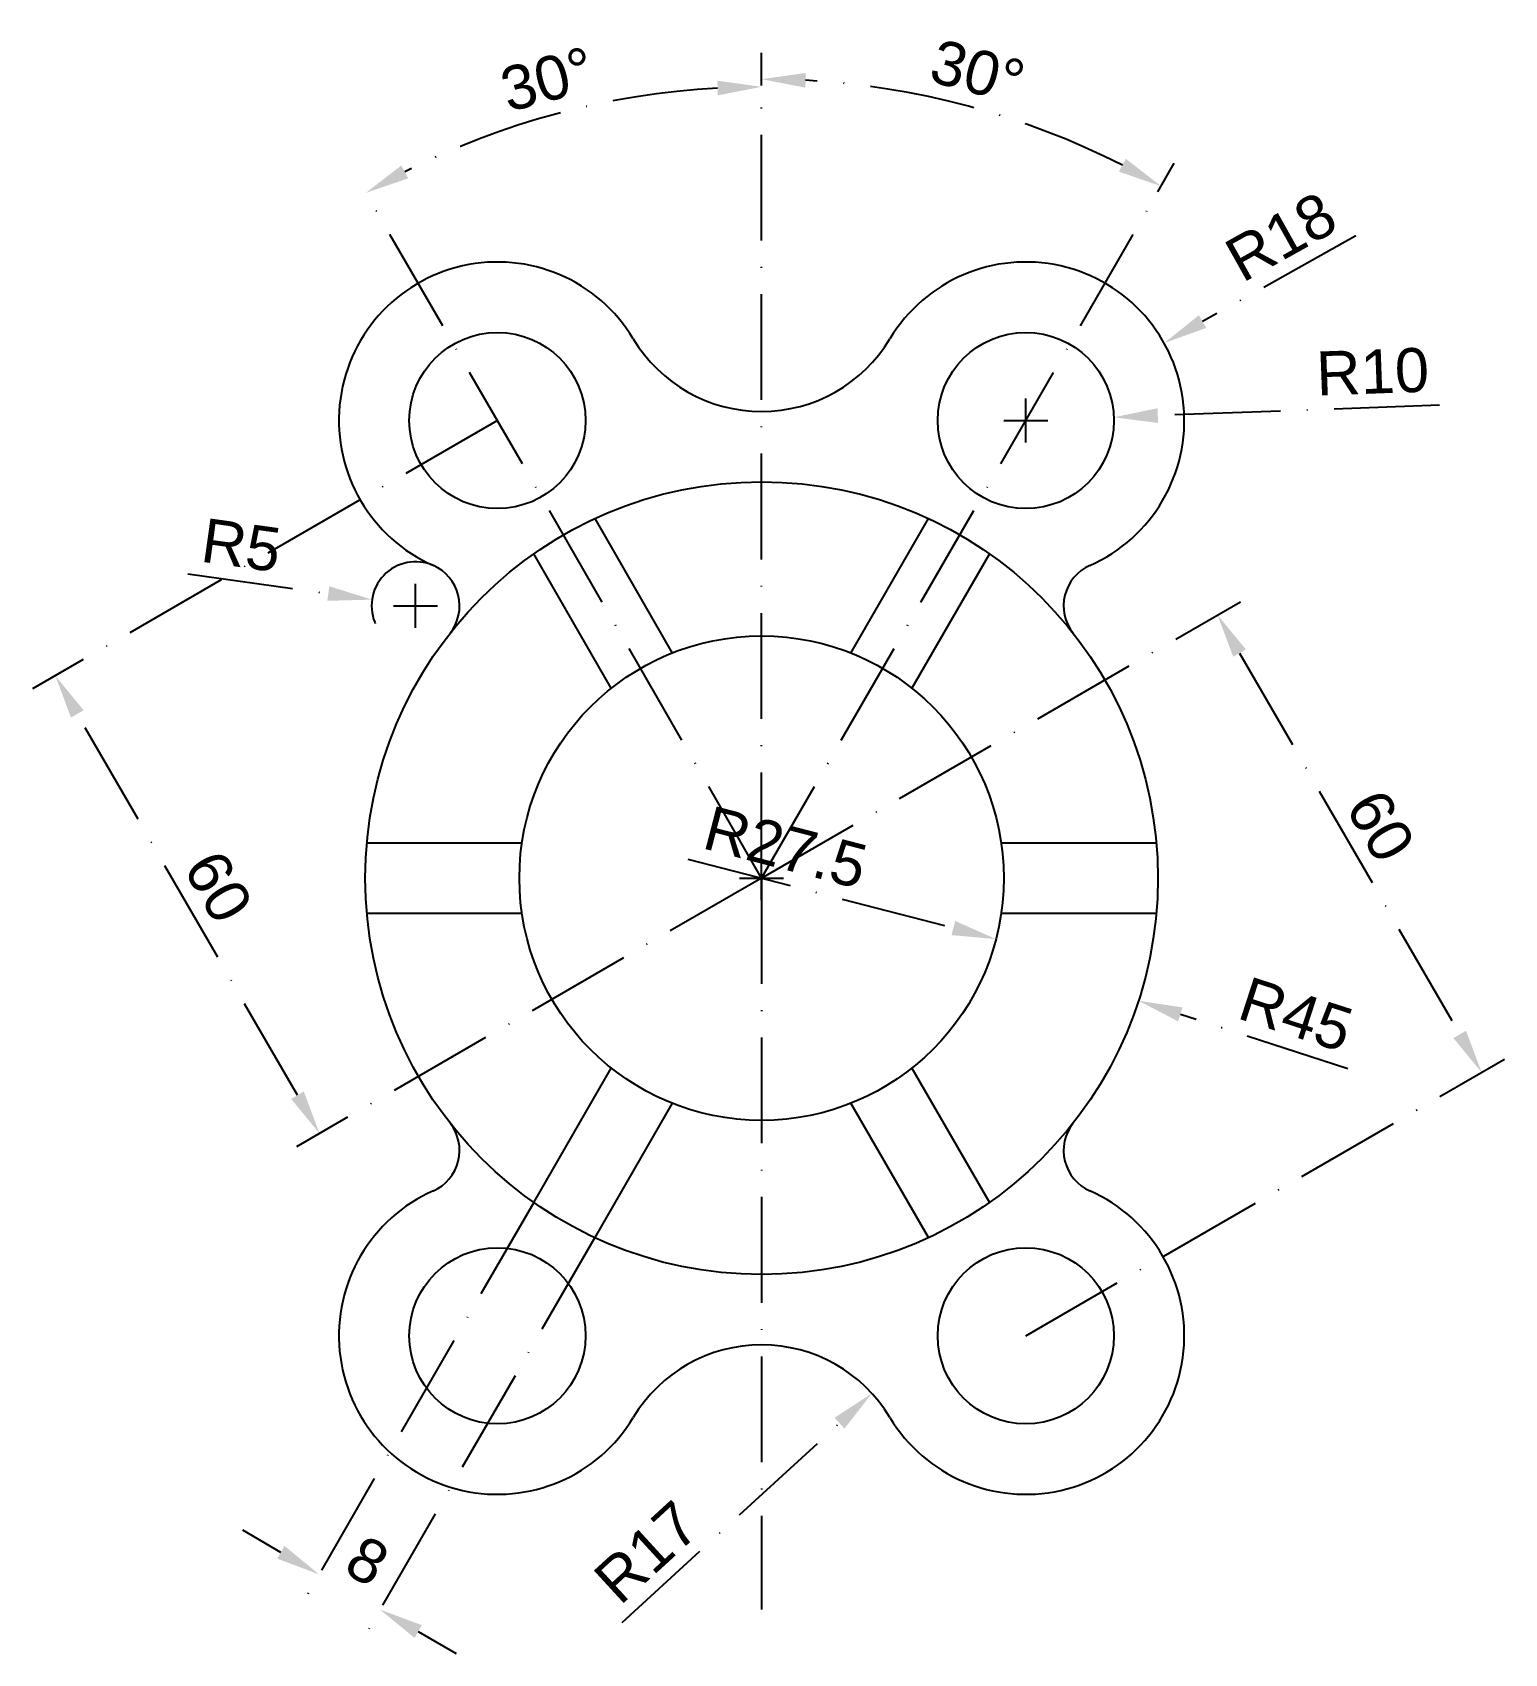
# Model space of a CAD drawing. Header units: inches. Extents: x 1970 to 3392, y 1260 to 2052.
# Drawn here: x 1969.5 to 2136.7, y 1557.5 to 1741.6 of the extents above; entities that cross this region are included whole.
import ezdxf

# ---------------------------------------------------------------- set-up
doc = ezdxf.new("R2010")
doc.units = ezdxf.units.IN
doc.header["$MEASUREMENT"] = 0
doc.linetypes.add('ACAD_ISO10W100', pattern=[18, 12, -3, 0, -3])
doc.linetypes.add('DASHED', pattern=[0.75, 0.5, -0.25])
doc.layers.add('COTE', color=90, linetype='ACAD_ISO10W100')
doc.layers.add('Masura', color=10, linetype='DASHED', plot=False)
doc.styles.get("Standard").update_dxf_attribs({"font": 'arial.ttf'})
doc.dimstyles.new('ISO-50', dxfattribs={"dimscale": 0, "dimtxt": 5, "dimasz": 5, "dimexe": 3, "dimexo": 0, "dimgap": 1.5, "dimtad": 1, "dimdsep": 46, "dimtxsty": 'Standard', "dimcen": 2.5, "dimclre": 256, "dimaunit": 1, "dimadec": 0, "dimazin": 2, "dimtp": 0.012, "dimtm": 0.05, "dimtfac": 0.5, "dimtofl": 0, "dimtmove": 0, "dimatfit": 3, "dimfxl": 1, "dimtolj": 1, "dimarcsym": 0})

# ---------------------------------------------------------------- blocks, each defined once
blk = doc.blocks.new('*D4')
at = {"layer": 'COTE', "color": 0, "lineweight": -2, "transparency": 16777216}
blk.add_arc((2052.3, 1645.58), 89.85, 93.1888, 116.8112, dxfattribs=at)
at = {"layer": 'COTE', "color": 0, "transparency": 16777216}
for points in [[(2047.28, 1736.12), (2047.32, 1734.45), (2052.3, 1735.43)], [(2012.17, 1725.04), (2011.38, 1726.5), (2007.37, 1723.39)]]:
    blk.add_solid(points, dxfattribs=at)
at = {"layer": 'Defpoints', "color": 0, "transparency": 16777216}
for p in [(2036.7, 1734.06), (2052.3, 1735.58), (2007.3, 1723.52), (2052.3, 1645.58), (2052.3, 1645.58)]:
    blk.add_point(p, dxfattribs=at)
at = {"layer": 'COTE', "color": 0, "transparency": 16777216, "insert": (2027.99, 1736.28), "char_height": 5, "attachment_point": 5, "rotation": 15}
blk.add_mtext('\\A1;30°', dxfattribs=at)
blk = doc.blocks.new('*D5')
at = {"layer": 'COTE', "lineweight": -2, "transparency": 16777216}
for p, q in [((2052.3, 1735.58), (2052.3, 1739.3)), ((2097.3, 1723.52), (2099.16, 1726.75))]:
    blk.add_line(p, q, dxfattribs=at)
at = {"layer": 'COTE', "color": 0, "lineweight": -2, "transparency": 16777216}
blk.add_arc((2052.3, 1645.58), 90.73, 63.158, 86.842, dxfattribs=at)
at = {"layer": 'COTE', "color": 0, "transparency": 16777216}
for points in [[(2057.27, 1735.33), (2057.32, 1737), (2052.3, 1736.3)], [(2093.66, 1727.26), (2092.87, 1725.8), (2097.66, 1724.15)]]:
    blk.add_solid(points, dxfattribs=at)
at = {"layer": 'Defpoints', "color": 0, "transparency": 16777216}
for p in [(2052.3, 1735.58), (2083.33, 1730.83), (2097.3, 1723.52), (2052.3, 1645.58), (2052.3, 1645.58)]:
    blk.add_point(p, dxfattribs=at)
at = {"layer": 'COTE', "color": 0, "transparency": 16777216, "insert": (2076.83, 1737.13), "char_height": 5, "attachment_point": 5, "rotation": 345}
blk.add_mtext('\\A1;30°', dxfattribs=at)
blk = doc.blocks.new('*U6')
at = {"layer": 'Defpoints'}
for p, q in [((-8.81, 4), (8.81, 4)), ((8.81, -4), (-8.81, -4))]:
    blk.add_line(p, q, dxfattribs=at)
blk = doc.blocks.new('*U7')
at = {"layer": 'Defpoints', "color": 0, "linetype": 'ByBlock', "lineweight": -2, "transparency": 16777216}
for p, rotation in [((2034.29, 1676.77), 120), ((2070.31, 1676.77), 59.99999999999999), ((2016.28, 1645.58), 180), ((2034.29, 1614.39), 239.9999999999999), ((2070.31, 1614.39), 299.9999999999999)]:
    blk.add_blockref('*U6', p, dxfattribs=dict(at, rotation=rotation))
blk.add_blockref('*U6', (2088.31, 1645.58), dxfattribs=at)
blk = doc.blocks.new('*D8')
at = {"layer": 'COTE', "lineweight": -2, "transparency": 16777216}
for p, q in [((2082.3, 1695.04), (2082.3, 1700.04)), ((2079.8, 1697.54), (2084.8, 1697.54))]:
    blk.add_line(p, q, dxfattribs=at)
at = {"layer": 'COTE', "color": 0, "lineweight": -2, "transparency": 16777216}
blk.add_line((2129.29, 1699.29), (2097.29, 1698.1), dxfattribs=at)
at = {"layer": 'COTE', "color": 0, "transparency": 16777216}
blk.add_solid([(2097.26, 1698.93), (2097.32, 1697.26), (2092.29, 1697.91)], dxfattribs=at)
at = {"layer": 'Defpoints', "color": 0, "transparency": 16777216}
for p in [(2082.3, 1697.54), (2092.29, 1697.91)]:
    blk.add_point(p, dxfattribs=at)
at = {"layer": 'COTE', "color": 0, "transparency": 16777216, "insert": (2121.68, 1703.06), "char_height": 5, "attachment_point": 5, "rotation": 2.1328}
blk.add_mtext('\\A1;R10', dxfattribs=at)
blk = doc.blocks.new('*D9')
at = {"layer": 'COTE', "color": 0, "lineweight": -2, "transparency": 16777216}
blk.add_line((2119.78, 1718.52), (2102.37, 1708.77), dxfattribs=at)
at = {"layer": 'COTE', "lineweight": -2, "transparency": 16777216}
for p, q in [((2082.3, 1695.04), (2082.3, 1700.04)), ((2079.8, 1697.54), (2084.8, 1697.54))]:
    blk.add_line(p, q, dxfattribs=at)
at = {"layer": 'COTE', "color": 0, "transparency": 16777216}
blk.add_solid([(2101.96, 1709.5), (2102.78, 1708.05), (2098.01, 1706.33)], dxfattribs=at)
at = {"layer": 'Defpoints', "color": 0, "transparency": 16777216}
for p in [(2098.01, 1706.33), (2082.3, 1697.54)]:
    blk.add_point(p, dxfattribs=at)
at = {"layer": 'COTE', "color": 0, "transparency": 16777216, "insert": (2111.28, 1718.4), "char_height": 5, "attachment_point": 5, "rotation": 29.2376}
blk.add_mtext('\\A1;R18', dxfattribs=at)
blk = doc.blocks.new('*D10')
at = {"layer": 'COTE', "lineweight": -2, "transparency": 16777216}
for p, q in [((2052.3, 1645.58), (2106.67, 1676.97)), ((2082.3, 1593.62), (2136.67, 1625.01))]:
    blk.add_line(p, q, dxfattribs=at)
at = {"layer": 'COTE', "color": 0, "lineweight": -2, "transparency": 16777216}
blk.add_line((2106.57, 1671.14), (2131.57, 1627.84), dxfattribs=at)
at = {"layer": 'COTE', "color": 0, "transparency": 16777216}
for points in [[(2107.29, 1671.55), (2105.85, 1670.72), (2104.07, 1675.47)], [(2132.29, 1628.25), (2130.85, 1627.42), (2134.07, 1623.51)]]:
    blk.add_solid(points, dxfattribs=at)
at = {"layer": 'Defpoints', "color": 0, "transparency": 16777216}
for p in [(2052.3, 1645.58), (2134.07, 1623.51), (2082.3, 1593.62)]:
    blk.add_point(p, dxfattribs=at)
at = {"layer": 'COTE', "color": 0, "transparency": 16777216, "insert": (2122.58, 1651.51), "char_height": 5, "attachment_point": 5, "rotation": 300}
blk.add_mtext('\\A1;60', dxfattribs=at)
blk = doc.blocks.new('*D11')
at = {"layer": 'COTE', "lineweight": -2, "transparency": 16777216}
for p, q in [((2022.3, 1697.54), (1969.5, 1667.06)), ((2052.3, 1645.58), (1999.5, 1615.09))]:
    blk.add_line(p, q, dxfattribs=at)
at = {"layer": 'COTE', "color": 0, "lineweight": -2, "transparency": 16777216}
blk.add_line((1999.6, 1620.92), (1974.6, 1664.23), dxfattribs=at)
at = {"layer": 'COTE', "color": 0, "transparency": 16777216}
for points in [[(1975.32, 1664.64), (1973.88, 1663.81), (1972.1, 1668.56)], [(2000.32, 1621.34), (1998.88, 1620.51), (2002.1, 1616.59)]]:
    blk.add_solid(points, dxfattribs=at)
at = {"layer": 'Defpoints', "color": 0, "transparency": 16777216}
for p in [(2022.3, 1697.54), (1972.1, 1668.56), (2052.3, 1645.58)]:
    blk.add_point(p, dxfattribs=at)
at = {"layer": 'COTE', "color": 0, "transparency": 16777216, "insert": (1990.61, 1644.6), "char_height": 5, "attachment_point": 5, "rotation": 300}
blk.add_mtext('\\A1;60', dxfattribs=at)
blk = doc.blocks.new('*D12')
at = {"layer": 'COTE', "color": 0, "lineweight": -2, "transparency": 16777216}
blk.add_line((1987.16, 1680.13), (2003.1, 1677.89), dxfattribs=at)
at = {"layer": 'COTE', "lineweight": -2, "transparency": 16777216}
for p, q in [((2013.01, 1674), (2013.01, 1679)), ((2010.51, 1676.5), (2015.51, 1676.5))]:
    blk.add_line(p, q, dxfattribs=at)
blk.add_arc((2013.01, 1676.5), 5, 66.1724, 206.3828, dxfattribs=at)
at = {"layer": 'COTE', "color": 0, "transparency": 16777216}
blk.add_solid([(2003.22, 1678.72), (2002.99, 1677.07), (2008.06, 1677.2)], dxfattribs=at)
at = {"layer": 'Defpoints', "color": 0, "transparency": 16777216}
for p in [(2008.06, 1677.2), (2013.01, 1676.5)]:
    blk.add_point(p, dxfattribs=at)
at = {"layer": 'COTE', "color": 0, "transparency": 16777216, "insert": (1993.22, 1683.36), "char_height": 5, "attachment_point": 5, "rotation": 352.0054}
blk.add_mtext('\\A1;R5', dxfattribs=at)
blk = doc.blocks.new('*D13')
at = {"layer": 'COTE', "color": 0, "lineweight": -2, "transparency": 16777216}
blk.add_line((2036.45, 1561.06), (2061.14, 1583.7), dxfattribs=at)
at = {"layer": 'COTE', "color": 0, "transparency": 16777216}
blk.add_solid([(2060.58, 1584.31), (2061.71, 1583.08), (2064.83, 1587.08)], dxfattribs=at)
at = {"layer": 'Defpoints', "color": 0, "transparency": 16777216}
for p in [(2064.83, 1587.08), (2052.3, 1575.59)]:
    blk.add_point(p, dxfattribs=at)
at = {"layer": 'COTE', "color": 0, "transparency": 16777216, "insert": (2039.25, 1569.06), "char_height": 5, "attachment_point": 5, "rotation": 42.5158}
blk.add_mtext('\\A1;R17', dxfattribs=at)
blk = doc.blocks.new('*D14')
at = {"layer": 'COTE', "lineweight": -2, "transparency": 16777216}
for p, q in [((2026.42, 1608.76), (2000.54, 1563.94)), ((2033.35, 1604.76), (2007.47, 1559.94))]:
    blk.add_line(p, q, dxfattribs=at)
at = {"layer": 'COTE', "color": 0, "lineweight": -2, "transparency": 16777216}
for p, q in [((1997.71, 1569.03), (1993.38, 1571.53)), ((2013.3, 1560.03), (2017.63, 1557.53))]:
    blk.add_line(p, q, dxfattribs=at)
at = {"layer": 'COTE', "color": 0, "transparency": 16777216}
for points in [[(1998.13, 1569.76), (1997.3, 1568.31), (2002.04, 1566.53)], [(2013.72, 1560.76), (2012.89, 1559.31), (2008.97, 1562.53)]]:
    blk.add_solid(points, dxfattribs=at)
at = {"layer": 'Defpoints', "color": 0, "transparency": 16777216}
for p in [(2026.42, 1608.76), (2033.35, 1604.76), (2008.97, 1562.53)]:
    blk.add_point(p, dxfattribs=at)
at = {"layer": 'COTE', "color": 0, "transparency": 16777216, "insert": (2007.53, 1568.04), "char_height": 5, "attachment_point": 5, "rotation": 330}
blk.add_mtext('\\A1;8', dxfattribs=at)
blk = doc.blocks.new('*D15')
at = {"layer": 'COTE', "color": 0, "lineweight": -2, "transparency": 16777216}
blk.add_line((2043.93, 1647.75), (2074.08, 1639.92), dxfattribs=at)
at = {"layer": 'COTE', "color": 0, "transparency": 16777216}
blk.add_solid([(2074.28, 1640.72), (2073.87, 1639.11), (2078.91, 1638.66)], dxfattribs=at)
at = {"layer": 'Defpoints', "color": 0, "transparency": 16777216}
for p in [(2052.3, 1645.58), (2078.91, 1638.66)]:
    blk.add_point(p, dxfattribs=at)
at = {"layer": 'COTE', "color": 0, "transparency": 16777216, "insert": (2055.02, 1649.06), "char_height": 5, "attachment_point": 5, "rotation": 345.4313}
blk.add_mtext('\\A1;R27.5', dxfattribs=at)
blk = doc.blocks.new('*D16')
at = {"layer": 'COTE', "lineweight": -2, "transparency": 16777216}
for p, q in [((2052.3, 1643.08), (2052.3, 1648.08)), ((2049.8, 1645.58), (2054.8, 1645.58))]:
    blk.add_line(p, q, dxfattribs=at)
at = {"layer": 'COTE', "color": 0, "lineweight": -2, "transparency": 16777216}
blk.add_line((2118.85, 1623.93), (2099.85, 1630.11), dxfattribs=at)
at = {"layer": 'COTE', "color": 0, "transparency": 16777216}
blk.add_solid([(2100.1, 1630.9), (2099.59, 1629.32), (2095.09, 1631.66)], dxfattribs=at)
at = {"layer": 'Defpoints', "color": 0, "transparency": 16777216}
for p in [(2052.3, 1645.58), (2095.09, 1631.66)]:
    blk.add_point(p, dxfattribs=at)
at = {"layer": 'COTE', "color": 0, "transparency": 16777216, "insert": (2112.98, 1630.09), "char_height": 5, "attachment_point": 5, "rotation": 341.982}
blk.add_mtext('\\A1;R45', dxfattribs=at)

msp = doc.modelspace()

# ---------------------------------------------------------------- linework, layer by layer
for radius in [45, 27.5]:
    msp.add_circle((2052.299, 1645.578), radius)
at = {"layer": 'COTE'}
for q in [(2052.299, 1735.578), (2007.299, 1723.52), (2097.299, 1723.52), (2052.299, 1562.525)]:
    msp.add_line((2052.299, 1645.578), q, dxfattribs=at)
at = {"layer": 'Defpoints'}
for centre in [(2022.299, 1697.539), (2082.299, 1697.539), (2022.299, 1593.616), (2082.299, 1593.616)]:
    msp.add_circle(centre, 10, dxfattribs=at)
for centre, radius, start, end in [((2022.299, 1697.539), 18, 31.00272, 246.17244), ((2082.299, 1697.539), 18, 293.82756, 148.99728), ((2052.299, 1715.567), 17, 211.00272, 328.99728), ((2013.007, 1676.5), 5, 321.79781, 66.17244), ((2091.59, 1676.5), 5, 113.82756, 218.20219), ((2013.007, 1614.656), 5, 293.82756, 38.20219), ((2091.59, 1614.656), 5, 141.79781, 246.17244), ((2022.299, 1593.616), 18, 113.82756, 328.99728), ((2082.299, 1593.616), 18, 211.00272, 66.17244), ((2052.299, 1575.588), 17, 31.00272, 148.99728)]:
    msp.add_arc(centre, radius, start, end, dxfattribs=at)
at = {"layer": 'Masura'}
msp.add_line((2052.299, 1645.578), (2052.299, 1641.578), dxfattribs=at)

# ---------------------------------------------------------------- block references
at = {"layer": 'Defpoints'}
msp.add_blockref('*U7', (0, 0), dxfattribs=at)

# ---------------------------------------------------------------- dimensions: what is measured, and where the dimension line sits
at = {"layer": 'COTE'}
for base, line1, picture, middle in [((2083.329, 1730.833), ((2052.299, 1645.578), (2097.299, 1723.52)), '*D5', (2076.83, 1737.129)), ((2036.696, 1734.062), ((2052.299, 1645.578), (2007.299, 1723.52)), '*D4', (2027.994, 1736.282))]:
    dim = msp.add_angular_dim_2l(base=base, line1=line1, line2=((2052.299, 1645.578), (2052.299, 1735.578)), dimstyle='ISO-50', override={"dimscale": 1}, dxfattribs=at)
    dim.commit()
    dim.dimension.update_dxf_attribs({"geometry": picture, "text_midpoint": middle})
for center, mpoint, picture, middle in [((2082.299, 1697.539), (2098.005, 1706.331), '*D9', (2111.278, 1718.405)), ((2013.007, 1676.5), (2008.056, 1677.195), '*D12', (1993.219, 1683.361)), ((2052.299, 1645.578), (2095.092, 1631.659), '*D16', (2112.977, 1630.092))]:
    dim = msp.add_radius_dim(center=center, mpoint=mpoint, dimstyle='ISO-50', override={"dimscale": 1}, dxfattribs=at)
    dim.commit()
    dim.dimension.update_dxf_attribs({"geometry": picture, "text_midpoint": middle})
for center, mpoint, picture, middle in [((2082.299, 1697.539), (2092.292, 1697.911), '*D8', (2121.829, 1699.011)), ((2052.299, 1645.578), (2078.914, 1638.66), '*D15', (2053.997, 1645.136)), ((2052.299, 1575.588), (2064.829, 1587.077), '*D13', (2041.959, 1566.108))]:
    dim = msp.add_radius_dim(center=center, mpoint=mpoint, dimstyle='ISO-50', override={"dimscale": 1}, dxfattribs=at)
    dim.commit()
    dim.dimension.update_dxf_attribs({"geometry": picture, "text_midpoint": middle, "dimtype": 164})
for p2, distance, picture, middle in [((2022.299, 1697.539), 57.966, '*D11', (1990.609, 1644.602)), ((2082.299, 1593.616), 59.778, '*D10', (2122.577, 1651.512))]:
    dim = msp.add_aligned_dim(p1=(2052.299, 1645.578), p2=p2, distance=distance, dimstyle='ISO-50', override={"dimscale": 1}, dxfattribs=at)
    dim.commit()
    dim.dimension.update_dxf_attribs({"geometry": picture, "text_midpoint": middle})
dim = msp.add_linear_dim(base=(2008.973, 1562.535), p1=(2026.424, 1608.761), p2=(2033.352, 1604.761), angle=150, dimstyle='ISO-50', override={"dimscale": 1}, dxfattribs=at)
dim.commit()
dim.dimension.update_dxf_attribs({"geometry": '*D14', "text_midpoint": (2007.535, 1568.045)})

doc.saveas('drawing.dxf')
